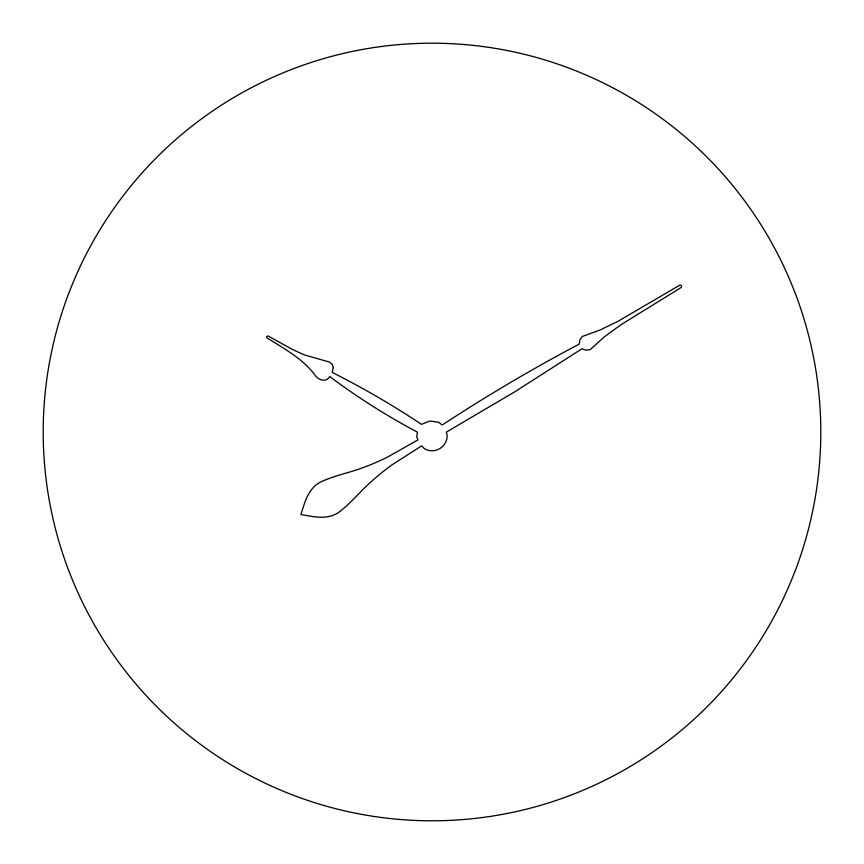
<?xml version="1.0" encoding="UTF-8"?>
<svg xmlns="http://www.w3.org/2000/svg" width="864" height="864" viewBox="0 0 864 864"><rect width="100%" height="100%" fill="white"/><g stroke="black" fill="none" stroke-linecap="round" stroke-linejoin="round"><path stroke-width="1.3" d="M333.32 367.556L332.176 372.395A859.788 859.788 0 0 1 421.513 424.343L429.818 421.006L438.685 422.269L442.184 425.012A1696.421 1696.421 0 0 1 579.172 344.11L579.841 339.919L582.304 336.463L600.178 329.983L618.613 320.965L679.687 285.196A1.372 1.372 0 0 1 681.091 287.528L620.914 324.778L604.325 336.863L590.231 349.618L586.03 350.19L581.947 348.786L515.009 391.662L446.288 432.184L447.185 435.337A15.196 15.196 0 0 1 424.613 448.848L421.578 445.91L392.148 464.746A229.824 229.824 0 0 0 371.563 481.367C360.126 491.303 350.762 503.55 338.461 512.492C327.337 520.193 313.168 516.715 300.91 514.49C304.668 502.621 308.221 488.473 320.231 482.242C333.871 475.546 349.078 472.997 363.215 467.532A229.77 229.77 0 0 0 387.515 457.11L417.96 439.873L416.761 437.033L417.366 432.108A661.694 661.694 0 0 1 329.735 376.52C326.182 383.065 317.639 379.955 314.604 374.576C302.26 358.474 284.137 348.559 267.214 338.062A1.123 1.123 0 0 1 266.814 336.528A1.123 1.123 0 0 1 268.348 336.139L292.756 349.628L304.193 354.834L329.767 362.167L332.284 364.478L333.32 367.556M195.318 740.459A388.8 388.8 0 0 0 817.474 482.749A388.8 388.8 0 0 0 283.208 72.792A388.8 388.8 0 0 0 195.318 740.459"/></g></svg>
